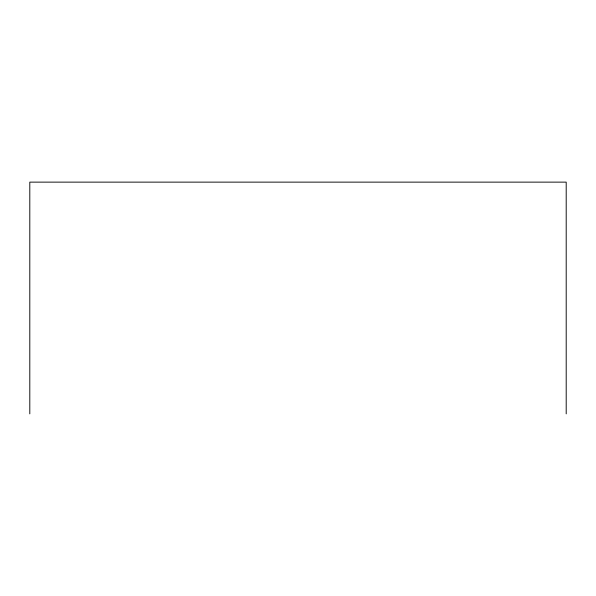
<?xml version="1.0" encoding="UTF-8"?>
<svg xmlns="http://www.w3.org/2000/svg" width="596" height="596" viewBox="0 0 596 596"><rect width="100%" height="100%" fill="white"/><g stroke="black" fill="none" stroke-linecap="round" stroke-linejoin="round"><path stroke-width="0.89" d="M566.2 413.87L566.2 182.13L29.8 182.13L29.8 413.87"/></g></svg>
